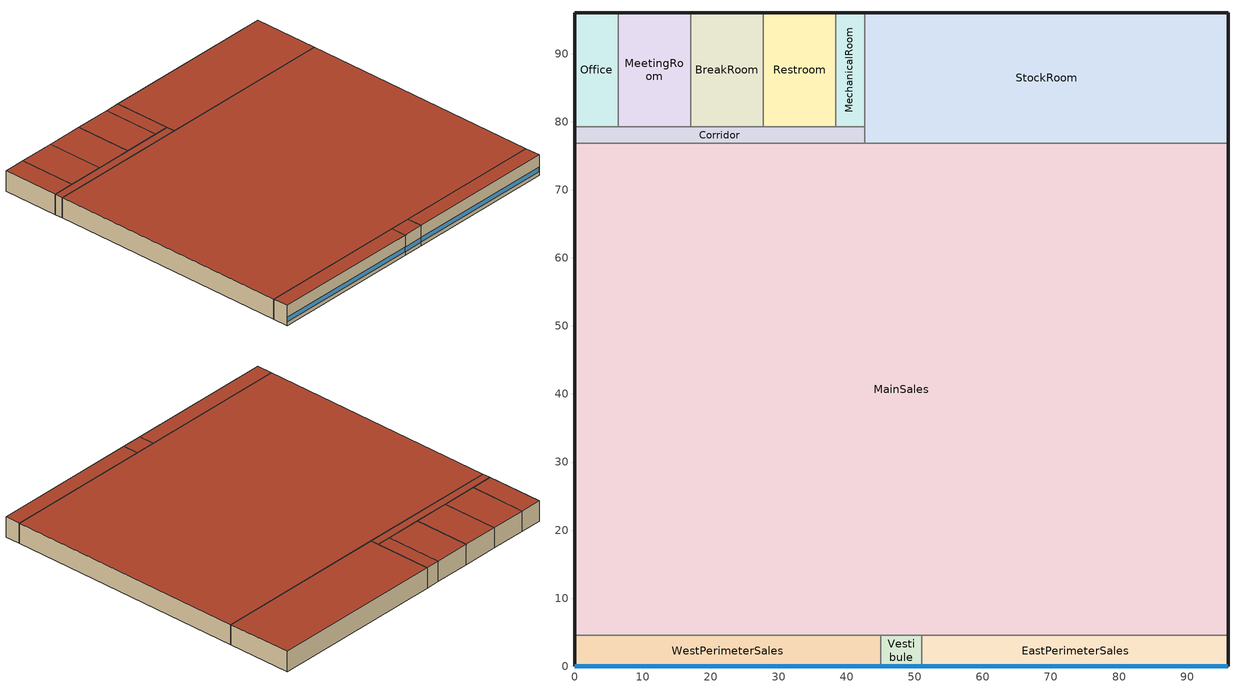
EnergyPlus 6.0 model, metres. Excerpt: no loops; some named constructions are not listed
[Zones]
Office
 floor ground (Unheated - 8in Slab with Carpet_R-15 for 24 in._Ext-slab): 6.4,96.01 6.4,79.25 0,79.25 0,96.01 z0
 wall outside (Mass_R-9.5 ci_Ext-wall): 6.4,96.01 0,96.01 0,79.25 z0:6.1
 wall to MeetingRoom (Standard_Int-Wall): 6.4,79.25 6.4,96.01 z0:6.1
 wall to Corridor (Standard_Int-Wall): 0,79.25 6.4,79.25 z0:6.1
 roof outside (IEAD_R-25 ci_Roof): 6.4,79.25 6.4,96.01 0,96.01 0,79.25 z6.1
BreakRoom
 floor ground (Unheated - 8in Slab with Carpet_R-15 for 24 in._Ext-slab): 27.74,96.01 27.74,79.25 17.07,79.25 17.07,96.01 z0
 wall outside (Mass_R-9.5 ci_Ext-wall): 27.74,96.01 17.07,96.01 z0:6.1
 wall to Corridor (Standard_Int-Wall): 17.07,79.25 27.74,79.25 z0:6.1
 wall to MeetingRoom (Standard_Int-Wall): 17.07,96.01 17.07,79.25 z0:6.1
 wall to Restroom (Standard_Int-Wall): 27.74,79.25 27.74,96.01 z0:6.1
 roof outside (IEAD_R-25 ci_Roof): 27.74,79.25 27.74,96.01 17.07,96.01 17.07,79.25 z6.1
WestPerimeterSales
 floor ground (Unheated - 8in Slab with Carpet_R-15 for 24 in._Ext-slab): 44.96,4.57 44.96,0 0,0 0,4.57 z0
 wall outside (Mass_R-9.5 ci_Ext-wall): 0,4.57 0,0 44.96,0 z0:6.1
 wall to MainSales (Standard_Int-Wall): 44.96,4.57 0,4.57 z0:6.1
 wall to Vestibule (Standard_Int-Wall): 44.96,0 44.96,4.57 z0:6.1
 window (Retail_AEDG_window_4_UValue_2.84_SHGC_0.4_VT_0.51): 0.05,0 44.91,0 z1.1:2.45
 roof outside (IEAD_R-25 ci_Roof): 44.96,0 44.96,4.57 0,4.57 0,0 z6.1
Corridor
 floor ground (Unheated - 8in Slab with Carpet_R-15 for 24 in._Ext-slab): 42.67,79.25 42.67,76.81 0,76.81 0,79.25 z0
 wall outside (Mass_R-9.5 ci_Ext-wall): 0,79.25 0,76.81 z0:6.1
 wall to StockRoom (Standard_Int-Wall): 42.67,76.81 42.67,79.25 z0:6.1
 wall to MainSales (Standard_Int-Wall): 0,76.81 42.67,76.81 z0:6.1
 wall to MeetingRoom (Standard_Int-Wall): 17.07,79.25 6.4,79.25 z0:6.1
 wall to Restroom (Standard_Int-Wall): 38.4,79.25 27.74,79.25 z0:6.1
 wall to MechanicalRoom (Standard_Int-Wall): 42.67,79.25 38.4,79.25 z0:6.1
 roof outside (IEAD_R-25 ci_Roof): 42.67,76.81 42.67,79.25 0,79.25 0,76.81 z6.1
EastPerimeterSales
 floor ground (Unheated - 8in Slab with Carpet_R-15 for 24 in._Ext-slab): 96.01,4.57 96.01,0 51.05,0 51.05,4.57 z0
 wall outside (Mass_R-9.5 ci_Ext-wall): 51.05,0 96.01,0 96.01,4.57 z0:6.1
 wall to MainSales (Standard_Int-Wall): 96.01,4.57 51.05,4.57 z0:6.1
 wall to Vestibule (Standard_Int-Wall): 51.05,4.57 51.05,0 z0:6.1
 window (Retail_AEDG_window_4_UValue_2.84_SHGC_0.4_VT_0.51): 51.1,0 95.96,0 z1.1:2.45
 roof outside (IEAD_R-25 ci_Roof): 96.01,0 96.01,4.57 51.05,4.57 51.05,0 z6.1
Vestibule
 floor ground (Unheated - 8in Slab with Carpet_R-15 for 24 in._Ext-slab): 51.05,4.57 51.05,0 44.96,0 44.96,4.57 z0
 wall outside (Mass_R-9.5 ci_Ext-wall): 44.96,0 51.05,0 z0:6.1
 wall to MainSales (Standard_Int-Wall): 51.05,4.57 44.96,4.57 z0:6.1
 window (Retail_AEDG_window_4_UValue_2.84_SHGC_0.4_VT_0.51): 45.01,0 51,0 z1.1:2.45
 roof outside (IEAD_R-25 ci_Roof): 51.05,0 51.05,4.57 44.96,4.57 44.96,0 z6.1
StockRoom
 floor ground (Unheated - 8in Slab with Carpet_R-15 for 24 in._Ext-slab): 96.01,96.01 96.01,76.81 42.67,76.81 42.67,96.01 z0
 wall outside (Mass_R-9.5 ci_Ext-wall): 96.01,76.81 96.01,96.01 42.67,96.01 z0:6.1
 wall to MechanicalRoom (Standard_Int-Wall): 42.67,96.01 42.67,79.25 z0:6.1
 wall to MainSales (Standard_Int-Wall): 42.67,76.81 96.01,76.81 z0:6.1
 roof outside (IEAD_R-25 ci_Roof): 96.01,76.81 96.01,96.01 42.67,96.01 42.67,76.81 z6.1
MainSales
 floor ground (Unheated - 8in Slab with Carpet_R-15 for 24 in._Ext-slab): 96.01,76.81 96.01,4.57 0,4.57 0,76.81 z0
 wall outside (Mass_R-9.5 ci_Ext-wall): 96.01,4.57 96.01,76.81 / 0,76.81 0,4.57 z0:6.1
 roof outside (IEAD_R-25 ci_Roof): 96.01,4.57 96.01,76.81 0,76.81 0,4.57 z6.1
MeetingRoom
 floor ground (Unheated - 8in Slab with Carpet_R-15 for 24 in._Ext-slab): 17.07,96.01 17.07,79.25 6.4,79.25 6.4,96.01 z0
 wall outside (Mass_R-9.5 ci_Ext-wall): 17.07,96.01 6.4,96.01 z0:6.1
 roof outside (IEAD_R-25 ci_Roof): 17.07,79.25 17.07,96.01 6.4,96.01 6.4,79.25 z6.1
Restroom
 floor ground (Unheated - 8in Slab with Carpet_R-15 for 24 in._Ext-slab): 38.4,96.01 38.4,79.25 27.74,79.25 27.74,96.01 z0
 wall outside (Mass_R-9.5 ci_Ext-wall): 38.4,96.01 27.74,96.01 z0:6.1
 wall to MechanicalRoom (Standard_Int-Wall): 38.4,79.25 38.4,96.01 z0:6.1
 roof outside (IEAD_R-25 ci_Roof): 38.4,79.25 38.4,96.01 27.74,96.01 27.74,79.25 z6.1
MechanicalRoom
 floor ground (Unheated - 8in Slab with Carpet_R-15 for 24 in._Ext-slab): 42.67,96.01 42.67,79.25 38.4,79.25 38.4,96.01 z0
 wall outside (Mass_R-9.5 ci_Ext-wall): 42.67,96.01 38.4,96.01 z0:6.1
 roof outside (IEAD_R-25 ci_Roof): 42.67,79.25 42.67,96.01 38.4,96.01 38.4,79.25 z6.1
[WindowMaterial:Glazing]
Theoretical Glass [246]: Optical Data Type=SpectralAverage; Thickness=0.003; Solar Transmittance at Normal Incidence=0.3809; Front Side Solar Reflectance at Normal Incidence=0.5691; Back Side Solar Reflectance at Normal Incidence=0.5691; Visible Transmittance at Normal Incidence=0.5097; Front Side Visible Reflectance at Normal Incidence=0.4404; Back Side Visible Reflectance at Normal Incidence=0.4404; Infrared Transmittance at Normal Incidence=0; Front Side Infrared Hemispherical Emissivity=0.9; Back Side Infrared Hemispherical Emissivity=0.9; Conductivity=0.016; Dirt Correction Factor for Solar and Visible Transmittance=1; Solar Diffusing=No
[Material]
Name | Roughness | Thickness | Conductivity | Density | Specific Heat | Thermal Absorptance | Solar Absorptance | Visible Absorptance | Thickness {m} | Conductivity {W/m-K} | Density {kg/m3} | Specific Heat {J/kg-K}
MAT-CC05 8 HW CONCRETE | Rough | 0.2032 | 1.311 | 2240 | 836.8 | 0.9 | 0.7 | 0.7
Floor Insulation [2] | MediumRough | 0.0636 | 0.045 | 265 | 836.8 | 0.9 | 0.7 | 0.7
METAL Door Medium 18Ga_1; METAL Door Medium 18Ga_2 | Smooth | 0.0013 | 45.3149 | 7833.03 | 502.08 | 0.8 | 0.5 | 0.5
Std AC02 | MediumSmooth |  |  |  |  | 0.9 | 0.7 | 0.2 | 0.0127 | 0.057 | 288 | 1339
Std MAT-CC05 4  MW CONCRETE | Rough |  |  |  |  | 0.9 | 0.7 | 0.2 | 0.1 | 0.858 | 1968 | 836.8
Std PW05 | MediumSmooth |  |  |  |  | 0.9 | 0.78 | 0.78 | 0.0191 | 0.115 | 545 | 1213
Std Steel_Brown_Regular | Smooth |  |  |  |  | 0.9 | 0.92 | 0.92 | 0.0015 | 44.9696 | 7689 | 418
[Material:NoMass]
Name | Roughness | Thermal Resistance {(m2-K)/W} | Thermal Absorptance | Solar Absorptance | Visible Absorptance | Thermal Resistance {m2-K/W}
CP02 CARPET PAD | VeryRough | 0.2165 | 0.9 | 0.7 | 0.8
AIR | Smooth | 0.2515 | 0.8 | 0.5 | 0.5
AIR [1] | Smooth | 0.1214 | 0.8 | 0.5 | 0.5
Std CP02 CARPET PAD | VeryRough |  | 0.9 | 0.7 | 0.8 | 0.21648
MAT-AIR-WALL | Rough |  | 0.9 | 0.7 |  | 0.207949
Std Opaque Door panel_con; Std Opaque Door panel_semi | MediumRough |  | 0.9 | 0.7 | 0.7 | 0.12327
Std Overhead Door Panel | MediumRough |  | 0.9 | 0.7 | 0.7 | 0.255345
[Construction]
INT-FLOOR-UNDERSIDE: Std CP02 CARPET PAD, Std MAT-CC05 4  MW CONCRETE
INT-FLOOR-SLAB: Std MAT-CC05 4  MW CONCRETE
DropCeiling: Std AC02
Sloped_Metal_Roof: Std Steel_Brown_Regular, Std PW05
Gable_Wall: Std PW05
AIR-WALL: MAT-AIR-WALL
Std Swinging Door_con: Std Opaque Door panel_con
Std Swinging Door_semi: Std Opaque Door panel_semi
Std Overhead Door: Std Overhead Door Panel
Retail_AEDG_window_4_UValue_2.84_SHGC_0.4_VT_0.51_east; Retail_AEDG_window_4_UValue_2.84_SHGC_0.4_VT_0.51_north; Retail_AEDG_window_4_UValue_2.84_SHGC_0.4_VT_0.51_west: Theoretical Glass [246]
Mass_R-8.3 ci_ExposedFloor: Floor Insulation [2], MAT-CC05 8 HW CONCRETE, CP02 CARPET PAD
Swinging_NR_door: METAL Door Medium 18Ga_1, AIR, METAL Door Medium 18Ga_2
Non-Swinging_NR_door: METAL Door Medium 18Ga_1, AIR [1], METAL Door Medium 18Ga_2
[EnergyManagementSystem:Program]
VAV_MCR_OA_Indirect_Evap_CoolerControl: SET SystemMixedTemp = VAV_MCR_OA_Indirect_Evap_CoolerSystemMixedTemp; SET SystemMixedHR = VAV_MCR_OA_Indirect_Evap_CoolerSystemMixedHR; SET IDECSupplyEnth = VAV_MCR_OA_Indirect_Evap_CoolerIDECSupplyEnth; SET SystemReturnEnth = VAV_MCR_OA_Indirect_Evap_CoolerSystemReturnEnth; SET SystemMixedSP = VAV_MCR_OA_Indirect_Evap_CoolerSystemMixedSP; SET SystemMixedSPEnth = @HFnTdbW SystemMixedSP SystemMixedHR; SET OAMinFlow = VAV_MCR_OA_Indirect_Evap_CoolerOAMinFlow; SET IDECSupplyTemp = VAV_MCR_OA_Indirect_Evap_CoolerIDECSupplyTemp; SET SystemReturnTemp = VAV_MCR_OA_Indirect_Evap_CoolerSystemReturnTemp; SET SystemSupplyFlow = VAV_MCR_OA_Indirect_Evap_CoolerSystemSupplyFlow; SET OAFlowActuator = OAMinFlow; SET tosetpoint = IDECSupplyTemp - SystemMixedSP; IF (tosetpoint <= 0.0) && (SystemMixedSP < SystemReturnTemp); SET numerator = SystemMixedSPEnth - SystemReturnEnth; SET denominator = IDECSupplyEnth - SystemReturnEnth; SET abs_denominator = @Abs denominator; IF (abs_denominator < 0.000001); SET OAFlowActuator = SystemSupplyFlow; ELSE; SET OAFlowActuator = SystemSupplyFlow * numerator / denominator; ENDIF; IF (OAFlowActuator > SystemSupplyFlow); SET OAFlowActuator = SystemSupplyFlow; ENDIF; IF (OAFlowActuator < OAMinFlow); SET OAFlowActuator = OAMinFlow; ENDIF; ENDIF; IF (IDECSupplyTemp < SystemReturnTemp) && (SystemReturnTemp < SystemMixedSP); SET OAFlowActuator = OAMinFlow; ENDIF; IF (SystemReturnTemp < IDECSupplyTemp) && (IDECSupplyTemp < SystemMixedSP); SET OAFlowActuator = SystemSupplyFlow; ENDIF; IF (SystemMixedSP < IDECSupplyTemp) && (IDECSupplyTemp < SystemReturnTemp); SET OAFlowActuator = SystemSupplyFlow; ENDIF; IF (SystemMixedSP < SystemReturnTemp) && (SystemReturnTemp < IDECSupplyTemp); SET OAFlowActuator = OAMinFlow; ENDIF; SET VAV_MCR_OA_Indirect_Evap_CoolerOAFlowActuator = OAFlowActuator
VAV_MCR_ERV_IDEC_Control: SET VAV_MCR_ERV_SP = VAV_MCR_Cold_Season * 253; SET VAV_MCR_IDEC_SP = VAV_MCR_Warm_Season * 295; SET VAV_MCR_FanSP_Act = VAV_MCR_FanSP + VAV_MCR_ERV_SP; SET VAV_MCR_FanSP_Act = VAV_MCR_FanSP_Act + VAV_MCR_IDEC_SP
VAV_MCR_Initialize_Globals: SET VAV_MCR_SAT_Value = VAV_MCR_SAT
VAV_MCR_SAT_Reset: IF VAV_MCR_Heat_Load > 0; SET VAV_MCR_Fan_Sch_Act = 0; SET MechanicalRoom_PTAC_Fan_Sch_Act = 1; ELSE; SET VAV_MCR_Fan_Sch_Act = 1; SET MechanicalRoom_PTAC_Fan_Sch_Act = 0; IF (VAV_MCR_OA_Tdb > VAV_MCR_SAT_Value); IF VAV_MCR_OA_Enth < VAV_MCR_RA_Enth; SET VAV_MCR_SAT_Sch_Act = VAV_MCR_SAT_Econ; SET VAV_MCR_SAT_Value = VAV_MCR_SAT_Econ; ENDIF; ELSE; SET VAV_MCR_SAT_Sch_Act = VAV_MCR_SAT_Value; ENDIF; IF (@TrendSum VAV_MCR_FanFractionLog 3)<3*(VAV_MCR_MinFlowFraction + 0.01); SET VAV_MCR_SAT_Sch_Act = VAV_MCR_SAT + 2.78; SET VAV_MCR_SAT_Value = VAV_MCR_SAT + 2.78; ELSE; SET VAV_MCR_SAT_Sch_Act = VAV_MCR_SAT_Value; ENDIF; IF MechanicalRoom_Tdb > (VAV_MCR_ClgSetP - 1.0); SET VAV_MCR_SAT_Sch_Act = VAV_MCR_SAT; SET VAV_MCR_SAT_Value = VAV_MCR_SAT; ELSE; SET VAV_MCR_SAT_Sch_Act = VAV_MCR_SAT_Value; ENDIF; ENDIF; SET VAV_MCR_W = @WFnTdbRhPb 23.89 0.6 VAV_MCR_Pb; SET VAV_MCR_Tdp = @TdpFnWPb VAV_MCR_W VAV_MCR_Pb; SET MechanicalRoom_W = @WFnTdbRhPb MechanicalRoom_Tdb MechanicalRoom_RH/100 VAV_MCR_Pb; SET MechanicalRoom_Tdp = @TdpFnWPb MechanicalRoom_W VAV_MCR_Pb; IF MechanicalRoom_Tdp > VAV_MCR_Tdp; SET VAV_MCR_SAT_Sch_Act = VAV_MCR_SAT; SET VAV_MCR_SAT_Value = VAV_MCR_SAT; ELSE; SET VAV_MCR_SAT_Sch_Act = VAV_MCR_SAT_Value; ENDIF
[UtilityCost:Tariff]
Name | Output Meter | Conversion Factor Choice | Demand Window Length | Monthly Charge or Variable | Group
PubServColorado_SG_SecondaryGeneral | ElectricityNet:Facility | kWh | HalfHour | 15.3 | Comm Elect
PubServColorado_C_CommercialService | ElectricityNet:Facility | kWh | HalfHour | 6.6 | Comm Elect
CO_EIAMonthlyRateGas | Gas:Facility | MCF |  | 0 | Comm Gas
[UtilityCost:Charge:Simple] Season=Annual
Name | Charge Variable | Tariff | Source Variable | Category Variable | Cost per Unit Value or Variable
 | AnnualEnergyCharge | PubServColorado_SG_SecondaryGeneral | totalEnergy | EnergyCharges | 0.0165
 | AnnualIncentiveCostCharge | PubServColorado_SG_SecondaryGeneral | totalEnergy | EnergyCharges | 0.0021
 | AnnualEnergyCostCharge | PubServColorado_SG_SecondaryGeneral | totalEnergy | EnergyCharges | 0.0083
 | AnnualEnergyCostCharge | PubServColorado_SG_SecondaryGeneral | totalDemand | EnergyCharges | 12.55
 | taxoffourPtNinePercent | PubServColorado_SG_SecondaryGeneral | SubTotal | Taxes | 0.049
 | AnnualEnergyCharge | PubServColorado_C_CommercialService | totalEnergy | EnergyCharges | 0.0602
 | AnnualIncentiveCharge | PubServColorado_C_CommercialService | totalEnergy | EnergyCharges | 0.0021
 | AnnualEnergyCostCharge | PubServColorado_C_CommercialService | totalEnergy | EnergyCharges | 0.0082
 | taxoffourPtNinePercent | PubServColorado_C_CommercialService | SubTotal | Taxes | 0.049
 | MonthlyRateGasCharge | CO_EIAMonthlyRateGas | totalEnergy | EnergyCharges | CO_MonthlyGasRates
 | TaxoffourPtNinePercent | CO_EIAMonthlyRateGas | SubTotal | Taxes | 0.049
[UtilityCost:Qualify] Variable=TotalDemand; Threshold Value or Variable=25; Season=Annual; Threshold Test=Count
Name | Tariff | Qualify Type | Number of Months
MinDemand25kw | PubServColorado_SG_SecondaryGeneral | Minimum | 12
MaxDemand25kw | PubServColorado_C_CommercialService | Maximum | 1
[UtilityCost:Variable]
CO_MonthlyGasRates: Tariff=CO_EIAMonthlyRateGas; Variable Type=Currency; January Value=6.88; February Value=6.66; March Value=7.3; April Value=7.15; May Value=7.42; June Value=7.85; July Value=8.05; August Value=7.99; September Value=7.58; October Value=7.28; November Value=6.92; December Value=6.68
[Schedule:Compact]
VAV_SAT_Schedule; VAV_O_SAT_Sch; VAV_BR_SAT_Sch; VAV_C_SAT_Sch; VAV_SR_SAT_Sch; VAV_MtR_SAT_Sch; VAV_R_SAT_Sch; VAV_McR_SAT_Sch; VAV_MS_SAT_Sch; VAV_EPS_SAT_Sch; VAV_WPS_SAT_Sch; VAV_V_SAT_Sch: Temperature, Through: 12/31, For: AllDays, Until: 24:00, 11.11
VAV_Econ_SAT_Schedule: Temperature, Through:12/31, For:AllDays, Until:24:00, 16.11
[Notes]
Start SimMetaData
WeatherFileName=USA_NM_Albuquerque_TMY2.epw
RoofConstruction=Insulation Entirely Above Deck
ExtWallConstruction=Mass
End SimMetaData
Number of Zones: 11
US National Holidays
